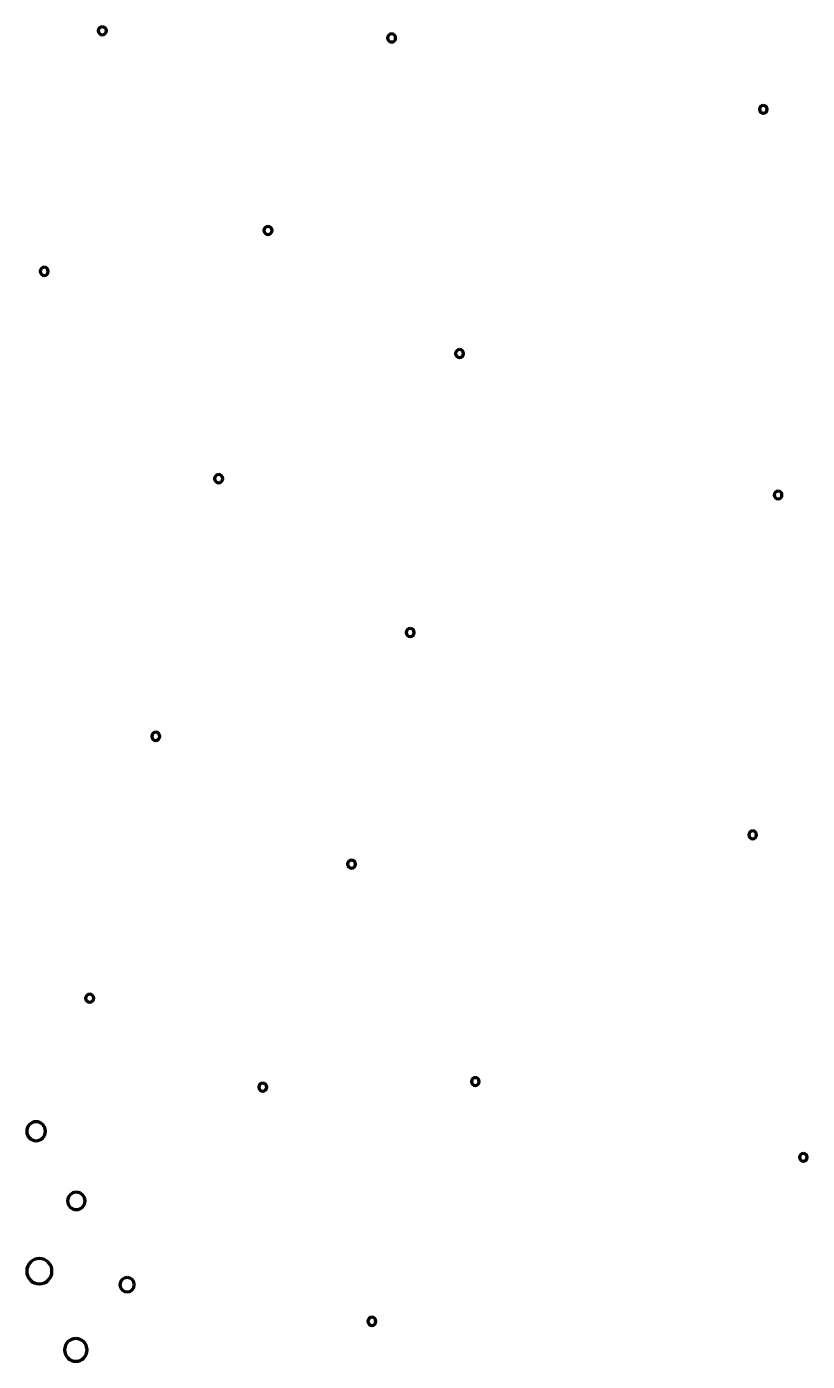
# Model space of a CAD drawing. Header units: inches. Extents: x 41 to 2959, y -2668 to -383.
# Drawn here: x 2340 to 2954, y -1462 to -412 of the extents above; entities that cross this region are included whole.
import ezdxf

# ---------------------------------------------------------------- set-up
doc = ezdxf.new("R2010")
doc.units = ezdxf.units.IN
doc.header["$MEASUREMENT"] = 0
doc.layers.add('Layer 1', color=7, linetype='Continuous')

# ---------------------------------------------------------------- blocks, each defined once
blk = doc.blocks.new('block 3')
at = {"layer": 'Layer 1', "color": 7, "lineweight": 70}
for points in [[(2399.2, -412), (2401, -412), (2402.4, -413.4), (2402.4, -415.1), (2402.4, -416.9), (2401, -418.3), (2399.2, -418.3), (2397.5, -418.3), (2396, -416.9), (2396, -415.1), (2396, -413.4), (2397.5, -412), (2399.2, -412)], [(2626.9, -417.7), (2628.7, -417.7), (2630.1, -419.1), (2630.1, -420.8), (2630.1, -422.6), (2628.7, -424), (2626.9, -424), (2625.2, -424), (2623.8, -422.6), (2623.8, -420.8), (2623.8, -419.1), (2625.2, -417.7), (2626.9, -417.7)], [(2919.5, -474), (2921.2, -474), (2922.6, -475.3), (2922.6, -477), (2922.6, -478.7), (2921.2, -480.1), (2919.5, -480.1), (2917.8, -480.1), (2916.5, -478.7), (2916.5, -477), (2916.5, -475.3), (2917.8, -474), (2919.5, -474)], [(2529.6, -569.1), (2531.4, -569.1), (2532.8, -570.5), (2532.8, -572.3), (2532.8, -574), (2531.4, -575.4), (2529.6, -575.4), (2527.9, -575.4), (2526.4, -574), (2526.4, -572.3), (2526.4, -570.5), (2527.9, -569.1), (2529.6, -569.1)], [(2353.5, -601.3), (2355.3, -601.3), (2356.7, -602.7), (2356.7, -604.5), (2356.7, -606.3), (2355.3, -607.7), (2353.5, -607.7), (2351.8, -607.7), (2350.3, -606.3), (2350.3, -604.5), (2350.3, -602.7), (2351.8, -601.3), (2353.5, -601.3)], [(2680.4, -666.1), (2682.2, -666.1), (2683.6, -667.5), (2683.6, -669.2), (2683.6, -671), (2682.2, -672.4), (2680.4, -672.4), (2678.7, -672.4), (2677.3, -671), (2677.3, -669.2), (2677.3, -667.5), (2678.7, -666.1), (2680.4, -666.1)], [(2490.8, -764.5), (2492.6, -764.5), (2494, -765.9), (2494, -767.7), (2494, -769.4), (2492.6, -770.9), (2490.8, -770.9), (2489, -770.9), (2487.6, -769.4), (2487.6, -767.7), (2487.6, -765.9), (2489, -764.5), (2490.8, -764.5)], [(2931.2, -777.5), (2932.9, -777.5), (2934.2, -778.8), (2934.2, -780.5), (2934.2, -782.2), (2932.9, -783.6), (2931.2, -783.6), (2929.5, -783.6), (2928.1, -782.2), (2928.1, -780.5), (2928.1, -778.8), (2929.5, -777.5), (2931.2, -777.5)], [(2641.6, -885.5), (2643.3, -885.5), (2644.7, -886.9), (2644.7, -888.7), (2644.7, -890.5), (2643.3, -891.9), (2641.6, -891.9), (2639.8, -891.9), (2638.4, -890.5), (2638.4, -888.7), (2638.4, -886.9), (2639.8, -885.5), (2641.6, -885.5)], [(2441.3, -967.3), (2443, -967.3), (2444.5, -968.8), (2444.5, -970.5), (2444.5, -972.3), (2443, -973.7), (2441.3, -973.7), (2439.5, -973.7), (2438.1, -972.3), (2438.1, -970.5), (2438.1, -968.8), (2439.5, -967.3), (2441.3, -967.3)], [(2911.2, -1044.9), (2912.9, -1044.9), (2914.2, -1046.3), (2914.2, -1048), (2914.2, -1049.6), (2912.9, -1051), (2911.2, -1051), (2909.5, -1051), (2908.1, -1049.6), (2908.1, -1048), (2908.1, -1046.3), (2909.5, -1044.9), (2911.2, -1044.9)], [(2595.4, -1067.9), (2597.2, -1067.9), (2598.6, -1069.3), (2598.6, -1071), (2598.6, -1072.8), (2597.2, -1074.2), (2595.4, -1074.2), (2593.7, -1074.2), (2592.3, -1072.8), (2592.3, -1071), (2592.3, -1069.3), (2593.7, -1067.9), (2595.4, -1067.9)], [(2389.3, -1173.4), (2391, -1173.4), (2392.5, -1174.8), (2392.5, -1176.6), (2392.5, -1178.3), (2391, -1179.7), (2389.3, -1179.7), (2387.5, -1179.7), (2386.1, -1178.3), (2386.1, -1176.6), (2386.1, -1174.8), (2387.5, -1173.4), (2389.3, -1173.4)], [(2692.9, -1239.1), (2694.6, -1239.1), (2695.9, -1240.5), (2695.9, -1242.1), (2695.9, -1243.8), (2694.6, -1245.2), (2692.9, -1245.2), (2691.2, -1245.2), (2689.8, -1243.8), (2689.8, -1242.1), (2689.8, -1240.5), (2691.2, -1239.1), (2692.9, -1239.1)], [(2525.5, -1243.4), (2527.2, -1243.4), (2528.7, -1244.8), (2528.7, -1246.6), (2528.7, -1248.3), (2527.2, -1249.7), (2525.5, -1249.7), (2523.7, -1249.7), (2522.3, -1248.3), (2522.3, -1246.6), (2522.3, -1244.8), (2523.7, -1243.4), (2525.5, -1243.4)], [(2347.1, -1273.8), (2351.2, -1273.8), (2354.5, -1277.2), (2354.5, -1281.3), (2354.5, -1285.4), (2351.2, -1288.7), (2347.1, -1288.7), (2343, -1288.7), (2339.7, -1285.4), (2339.7, -1281.3), (2339.7, -1277.2), (2343, -1273.8), (2347.1, -1273.8)], [(2951.1, -1298.7), (2952.8, -1298.7), (2954.1, -1300), (2954.1, -1301.7), (2954.1, -1303.4), (2952.8, -1304.8), (2951.1, -1304.8), (2949.4, -1304.8), (2948, -1303.4), (2948, -1301.7), (2948, -1300), (2949.4, -1298.7), (2951.1, -1298.7)], [(2378.8, -1329.2), (2382.6, -1329.2), (2385.7, -1332.3), (2385.7, -1336.1), (2385.7, -1339.9), (2382.6, -1342.9), (2378.8, -1342.9), (2375, -1342.9), (2371.9, -1339.9), (2371.9, -1336.1), (2371.9, -1332.3), (2375, -1329.2), (2378.8, -1329.2)], [(2349.7, -1381.5), (2355.2, -1381.5), (2359.6, -1385.9), (2359.6, -1391.4), (2359.6, -1396.9), (2355.2, -1401.4), (2349.7, -1401.4), (2344.2, -1401.4), (2339.7, -1396.9), (2339.7, -1391.4), (2339.7, -1385.9), (2344.2, -1381.5), (2349.7, -1381.5)], [(2418.8, -1396.4), (2421.9, -1396.4), (2424.4, -1398.9), (2424.4, -1402), (2424.4, -1405.2), (2421.9, -1407.7), (2418.8, -1407.7), (2415.6, -1407.7), (2413.1, -1405.2), (2413.1, -1402), (2413.1, -1398.9), (2415.6, -1396.4), (2418.8, -1396.4)], [(2611.4, -1427.7), (2613.1, -1427.7), (2614.5, -1429.1), (2614.5, -1430.8), (2614.5, -1432.6), (2613.1, -1434), (2611.4, -1434), (2609.6, -1434), (2608.2, -1432.6), (2608.2, -1430.8), (2608.2, -1429.1), (2609.6, -1427.7), (2611.4, -1427.7)], [(2378.4, -1444.4), (2383.3, -1444.4), (2387.3, -1448.4), (2387.3, -1453.4), (2387.3, -1458.3), (2383.3, -1462.3), (2378.4, -1462.3), (2373.5, -1462.3), (2369.5, -1458.3), (2369.5, -1453.4), (2369.5, -1448.4), (2373.5, -1444.4), (2378.4, -1444.4)]]:
    blk.add_open_spline(points, degree=3, knots=[0, 0, 0, 0, 1, 1, 1, 2, 2, 2, 3, 3, 3, 4, 4, 4, 4], dxfattribs=at)
blk = doc.blocks.new('block 2')
at = {"layer": 'Layer 1'}
blk.add_blockref('block 3', (0, 0), dxfattribs=at)

msp = doc.modelspace()

# ---------------------------------------------------------------- block references
at = {"layer": 'Layer 1'}
msp.add_blockref('block 2', (0, 0), dxfattribs=at)

doc.saveas('drawing.dxf')
